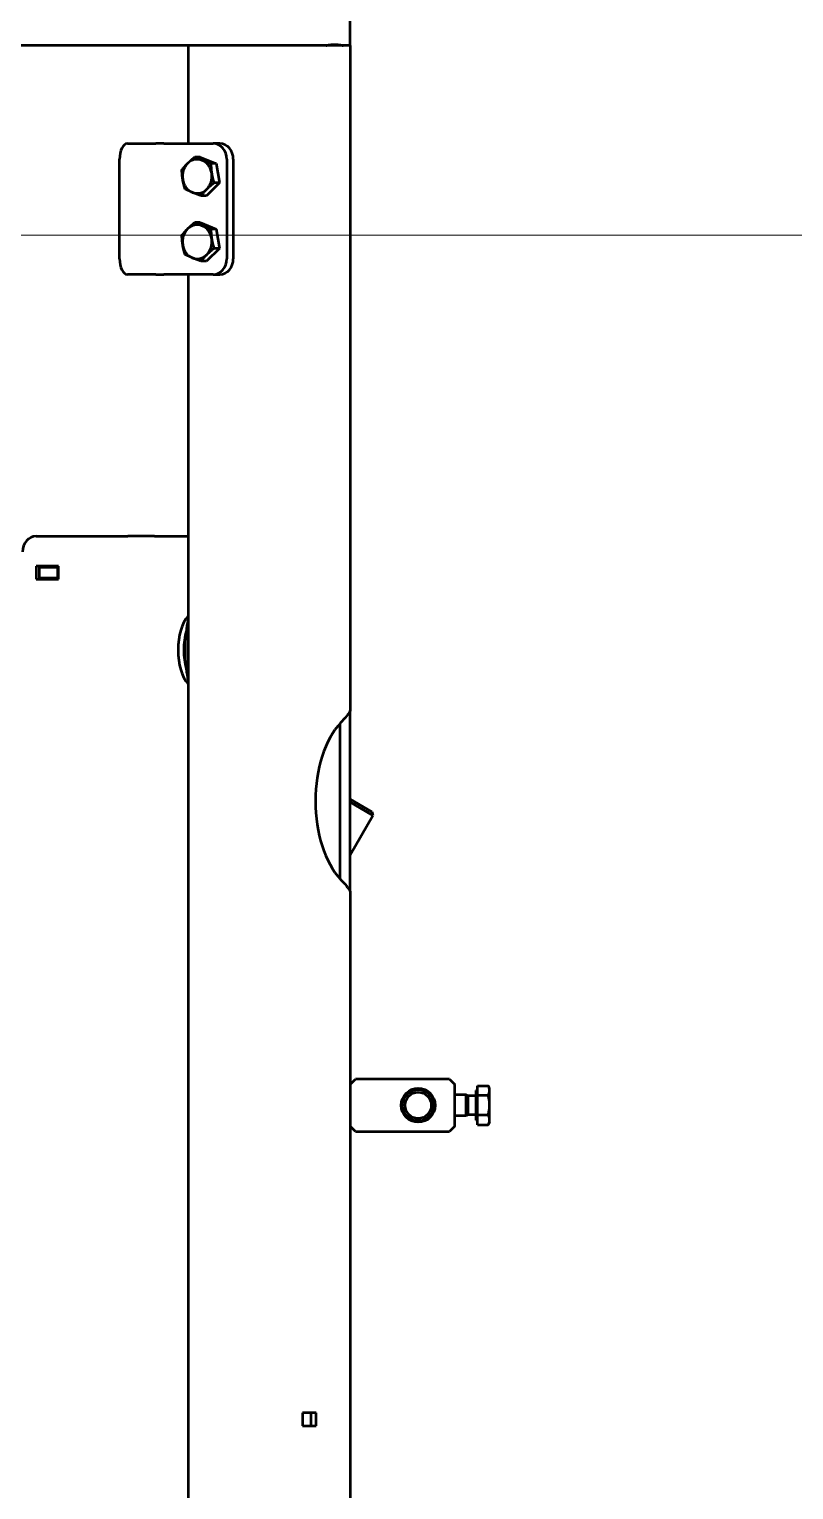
# Model space of a CAD drawing. Extents: x -3873 to 164127, y 7129 to 96529.
# Drawn here: x 79261 to 79554, y 68930 to 69488 of the extents above; entities that cross this region are included whole.
import ezdxf

# ---------------------------------------------------------------- set-up
doc = ezdxf.new("R2010")
doc.units = 0
doc.layers.add('LAYOUT Kromeka', color=1, linetype='CONTINUOUS', lineweight=5)
doc.layers.add('Visible (ISO)', color=7, linetype='CONTINUOUS', lineweight=50)

# ---------------------------------------------------------------- blocks, each defined once
blk = doc.blocks.new('388 gerdirme')
at = {"layer": 'Visible (ISO)', "color": 0}
for p, q in [((51971.62, 94262.44), (51971.62, 94489.06)), ((51767.62, 94373.29), (51767.62, 94364.63)), ((51772.62, 94373.29), (51767.62, 94373.29)), ((51772.62, 94364.63), (51772.62, 94373.29)), ((51784.12, 94373.29), (51784.12, 94338.13)), ((51767.62, 94371.29), (51768.12, 94371.29)), ((51768.12, 94371.93), (51772.12, 94371.93)), ((51768.12, 94365), (51768.12, 94371.93)), ((51772.12, 94365), (51772.12, 94371.93)), ((51772.12, 94371.29), (51772.62, 94371.29)), ((51767.62, 94364.63), (51772.62, 94364.63)), ((51768.12, 94365), (51772.12, 94365)), ((51768.12, 94364.63), (51768.12, 94365)), ((51772.12, 94364.63), (51772.12, 94365)), ((51890.12, 94341.35), (51928.12, 94341.35)), ((51784.12, 94328.02), (51784.12, 94338.13)), ((51884.12, 94327.47), (51884.12, 94338.35)), ((51934.12, 94338.35), (51934.12, 94327.47)), ((51784.12, 94328.02), (51784.12, 94315.19)), ((51884.12, 94327.47), (51884.12, 94324.4)), ((51884.12, 94305.56), (51884.12, 94324.4)), ((51934.12, 94324.4), (51934.12, 94327.47)), ((51934.12, 94324.4), (51934.12, 94305.56)), ((51884.12, 94315.19), (50921.62, 94315.19)), ((51904, 94310.51), (51904, 94312.57)), ((51929, 94310.51), (51929, 94312.57)), ((51971.62, 94315.19), (51934.12, 94315.19)), ((51884.12, 94305.56), (51884.12, 94303.06)), ((51889.23, 94308.15), (51889.23, 94310.21)), ((51894.1, 94303.2), (51889.23, 94308.15)), ((51904, 94310.51), (51901.48, 94304.38)), ((51901.48, 94304.38), (51901.48, 94306.44)), ((51914.23, 94308.15), (51914.23, 94310.21)), ((51919.1, 94303.2), (51914.23, 94308.15)), ((51929, 94310.51), (51926.48, 94304.38)), ((51926.48, 94304.38), (51926.48, 94306.44)), ((51934.12, 94303.06), (51934.12, 94305.56)), ((51928.12, 94300.37), (51890.12, 94300.37)), ((51894.1, 94303.2), (51894.1, 94305.26)), ((51901.48, 94304.38), (51894.1, 94303.2)), ((51919.1, 94303.2), (51919.1, 94305.26)), ((51926.48, 94304.38), (51919.1, 94303.2)), ((51928.12, 94297.87), (51890.12, 94297.87)), ((51449.12, 94271.38), (51444.12, 94271.38)), ((51444.12, 94271.38), (51444.12, 94266.19)), ((51449.12, 94268.19), (51444.12, 94268.19)), ((51449.12, 94266.19), (51449.12, 94271.38)), ((51444.12, 94266.19), (51449.12, 94266.19)), ((51971.62, 94255.94), (51971.62, 94262.44)), ((51712.44, 94257.19), (51653.3, 94257.19)), ((51971.62, 94253.19), (51971.62, 94255.94)), ((51648.26, 94253.19), (51244.97, 94253.19)), ((51556.62, 94251.19), (51558.62, 94253.19)), ((51556.62, 94251.19), (51556.62, 94215.19)), ((51574.62, 94253.19), (51576.62, 94251.19)), ((51576.62, 94215.19), (51576.62, 94251.19)), ((51648.26, 94253.19), (51717.47, 94253.19)), ((51662.33, 94253.19), (51677.39, 94244.49)), ((51677.39, 94244.49), (51682.41, 94253.19)), ((51683.57, 94253.19), (51678.76, 94244.86)), ((51971.62, 94253.19), (51717.47, 94253.19)), ((51971.62, 94253.19), (51983.62, 94253.19)), ((51678.76, 94244.86), (51677.39, 94244.49)), ((51560.62, 94229.69), (51560.62, 94227.19)), ((51572.62, 94227.19), (51572.62, 94229.69)), ((51564.12, 94221.19), (51569.12, 94221.19)), ((51558.62, 94213.19), (51556.62, 94215.19)), ((51558.62, 94213.19), (51574.62, 94213.19)), ((51562.62, 94208.94), (51562.62, 94213.19)), ((51570.62, 94208.94), (51570.62, 94213.19)), ((51576.62, 94215.19), (51574.62, 94213.19)), ((51572.32, 94205.19), (51560.92, 94205.19)), ((51560.92, 94204.59), (51560.92, 94205.19)), ((51570.62, 94208.94), (51562.62, 94208.94)), ((51562.95, 94208.17), (51562.62, 94208.94)), ((51570.28, 94208.17), (51562.95, 94208.17)), ((51562.95, 94205.19), (51562.95, 94208.17)), ((51570.28, 94208.17), (51570.62, 94208.94)), ((51570.28, 94205.19), (51570.28, 94208.17)), ((51572.32, 94204.59), (51572.32, 94205.19)), ((51559.11, 94204.59), (51559.11, 94200.47)), ((51559.11, 94204.59), (51562.97, 94204.59)), ((51560.12, 94199.89), (51559.18, 94200.43)), ((51560.12, 94199.89), (51561.04, 94199.89)), ((51561.04, 94199.89), (51566.72, 94199.89)), ((51562.97, 94204.59), (51570.47, 94204.59)), ((51562.97, 94204.59), (51562.97, 94200.47)), ((51566.72, 94199.89), (51572.3, 94199.89)), ((51570.47, 94204.59), (51574.12, 94204.59)), ((51570.47, 94204.59), (51570.47, 94200.47)), ((51572.3, 94199.89), (51573.12, 94199.89)), ((51573.12, 94199.89), (51574.05, 94200.43)), ((51574.12, 94204.59), (51574.12, 94200.47))]:
    blk.add_line(p, q, dxfattribs=at)
for radius in [6.5, 6, 5]:
    blk.add_circle((51566.62, 94227.19), radius, dxfattribs=at)
for centre, major_axis, ratio, start_param, end_param in [((51778.12, 94373.29), (6, 0), 0.866025, 0, 1.570796), ((51890.12, 94338.35), (-6, 0), 0.5, 4.712389, 6.283185), ((51928.12, 94338.35), (6, 0), 0.5, 0, 1.570796), ((51740.62, 94311.47), (15, 0), 0.5, 0.518081, 2.623512), ((51740.62, 94309.31), (15, 0), 0.5, 1.071008, 2.070584), ((51896.62, 94311.68), (-6.5, 0), 0.866025, 4.894552, 5.94175), ((51896.62, 94311.68), (-6.5, 0), 0.866025, 3.847355, 4.894552), ((51921.62, 94311.68), (-6.5, 0), 0.866025, 4.894552, 5.94175), ((51921.62, 94311.68), (-6.5, 0), 0.866025, 3.847355, 4.894552), ((51896.62, 94311.68), (-6.5, 0), 0.866025, 5.94175, 6.988947), ((51896.62, 94311.68), (6.5, 0), 0.866025, 5.94175, 6.988947), ((51921.62, 94311.68), (-6.5, 0), 0.866025, 5.94175, 6.988947), ((51921.62, 94311.68), (6.5, 0), 0.866025, 5.94175, 6.988947), ((51890.12, 94305.56), (-6, 0), 0.866025, 0, 1.570796), ((51896.62, 94311.68), (6.5, 0), 0.866025, 3.847355, 4.894552), ((51896.62, 94311.68), (6.5, 0), 0.866025, 4.894552, 5.94175), ((51921.62, 94311.68), (6.5, 0), 0.866025, 3.847355, 4.894552), ((51921.62, 94311.68), (6.5, 0), 0.866025, 4.894552, 5.94175), ((51928.12, 94305.56), (6, 0), 0.866025, 4.712389, 6.283185), ((51890.12, 94303.06), (-6, 0), 0.866025, 0, 1.570796), ((51928.12, 94303.06), (6, 0), 0.866025, 4.712389, 6.283185), ((51682.87, 94246.49), (-35, 0), 0.571429, 3.688444, 5.736334)]:
    blk.add_ellipse(centre, major_axis=major_axis, ratio=ratio, start_param=start_param, end_param=end_param, dxfattribs=at)
for points, weights in [([(51891.75, 94316.34), (51893.73, 94316.94), (51895.44, 94317.21)], [1, 1.0379548493, 1]), ([(51895.44, 94317.21), (51897.15, 94317.49), (51899.13, 94317.51)], [1, 1.0379548493, 1]), ([(51899.13, 94317.51), (51900.43, 94316.48), (51901.56, 94315.33)], [1, 1.0379548493, 1]), ([(51916.75, 94316.34), (51918.73, 94316.94), (51920.44, 94317.21)], [1, 1.0379548493, 1]), ([(51920.44, 94317.21), (51922.15, 94317.49), (51924.13, 94317.51)], [1, 1.0379548493, 1]), ([(51924.13, 94317.51), (51925.43, 94316.48), (51926.56, 94315.33)], [1, 1.0379548493, 1]), ([(51889.23, 94310.21), (51889.91, 94312.14), (51890.49, 94313.56)], [1, 1.0379548493, 1]), ([(51890.49, 94313.56), (51891.07, 94314.98), (51891.75, 94316.34)], [1, 1.0379548493, 1]), ([(51901.56, 94315.33), (51902.69, 94314.18), (51904, 94312.57)], [1, 1.0379548493, 1]), ([(51904, 94312.57), (51903.32, 94311.22), (51902.74, 94309.79)], [1, 1.0379548493, 1]), ([(51914.23, 94310.21), (51914.91, 94312.14), (51915.49, 94313.56)], [1, 1.0379548493, 1]), ([(51915.49, 94313.56), (51916.07, 94314.98), (51916.75, 94316.34)], [1, 1.0379548493, 1]), ([(51926.56, 94315.33), (51927.69, 94314.18), (51929, 94312.57)], [1, 1.0379548493, 1]), ([(51929, 94312.57), (51928.32, 94311.22), (51927.74, 94309.79)], [1, 1.0379548493, 1]), ([(51891.67, 94308.03), (51890.54, 94309.18), (51889.23, 94310.21)], [1, 1.0379548493, 1]), ([(51894.1, 94305.26), (51892.8, 94306.88), (51891.67, 94308.03)], [1, 1.0379548493, 1]), ([(51897.79, 94306.14), (51896.08, 94305.87), (51894.1, 94305.26)], [1, 1.0379548493, 1]), ([(51901.48, 94306.44), (51899.51, 94306.42), (51897.79, 94306.14)], [1, 1.0379548493, 1]), ([(51902.74, 94309.79), (51902.16, 94308.37), (51901.48, 94306.44)], [1, 1.0379548493, 1]), ([(51916.67, 94308.03), (51915.54, 94309.18), (51914.23, 94310.21)], [1, 1.0379548493, 1]), ([(51919.1, 94305.26), (51917.8, 94306.88), (51916.67, 94308.03)], [1, 1.0379548493, 1]), ([(51922.79, 94306.14), (51921.08, 94305.87), (51919.1, 94305.26)], [1, 1.0379548493, 1]), ([(51926.48, 94306.44), (51924.51, 94306.42), (51922.79, 94306.14)], [1, 1.0379548493, 1]), ([(51927.74, 94309.79), (51927.16, 94308.37), (51926.48, 94306.44)], [1, 1.0379548493, 1]), ([(51559.18, 94200.43), (51559.14, 94200.45), (51559.11, 94200.47)], [1.00241870254, 1.00125055518, 1]), ([(51559.11, 94200.47), (51560.14, 94199.89), (51561.04, 94199.89)], [1, 1.0379548493, 1]), ([(51561.04, 94199.89), (51561.93, 94199.89), (51562.97, 94200.47)], [1, 1.0379548493, 1]), ([(51562.97, 94200.47), (51564.98, 94199.89), (51566.72, 94199.89)], [1, 1.0379548493, 1]), ([(51566.72, 94199.89), (51568.46, 94199.89), (51570.47, 94200.47)], [1, 1.0379548493, 1]), ([(51570.47, 94200.47), (51571.45, 94199.89), (51572.3, 94199.89)], [1, 1.0379548493, 1]), ([(51572.3, 94199.89), (51573.14, 94199.89), (51574.12, 94200.47)], [1, 1.0379548493, 1])]:
    blk.add_rational_spline(points, weights, degree=2, dxfattribs=at)
for points, knots in [([(51752.21, 94315.19), (51751.44, 94315.34), (51750.66, 94315.48), (51746.62, 94316.12), (51743.22, 94316.35), (51736.45, 94316.27), (51733.08, 94315.95), (51729.6, 94315.3), (51729.31, 94315.25), (51729.02, 94315.19)], [1.7074392, 1.7074392, 1.7074392, 1.7074392, 1.7874391, 1.7874391, 2.1163632, 2.1163632, 2.4442885, 2.4442885, 2.4745189, 2.4745189, 2.4745189, 2.4745189]), ([(51971.62, 94262.44), (51971.62, 94262.44), (51971.64, 94262.36), (51971.72, 94262.02), (51971.78, 94261.77), (51971.89, 94261.2), (51971.95, 94260.84), (51972.04, 94260.04), (51972.06, 94259.6), (51972.06, 94259.19), (51972.06, 94258.78), (51972.04, 94258.34), (51971.95, 94257.54), (51971.89, 94257.18), (51971.78, 94256.6), (51971.72, 94256.35), (51971.64, 94256.02), (51971.62, 94255.94), (51971.62, 94255.94)], [-0.4923546, -0.4923546, -0.4923546, -0.4923546, -0.3692779, -0.3692779, -0.2462013, -0.2462013, -0.1231006, -0.1231006, 0, 0, 0, 0.1231006, 0.1231006, 0.2462013, 0.2462013, 0.3692779, 0.3692779, 0.4923546, 0.4923546, 0.4923546, 0.4923546]), ([(51652.97, 94256.89), (51652.78, 94256.71), (51652.6, 94256.54), (51651.47, 94255.51), (51650.59, 94254.74), (51649.89, 94254.18)], [0.9223702, 0.9223702, 0.9223702, 0.9223702, 0.9999713, 0.9999713, 1.3961338, 1.3961338, 1.3961338, 1.3961338]), ([(51715.84, 94254.18), (51715.15, 94254.74), (51714.26, 94255.51), (51713.14, 94256.54), (51712.95, 94256.71), (51712.76, 94256.89)], [3.7050543, 3.7050543, 3.7050543, 3.7050543, 4.1012169, 4.1012169, 4.1788179, 4.1788179, 4.1788179, 4.1788179]), ([(51649.89, 94254.18), (51649.36, 94253.76), (51648.89, 94253.41), (51648.45, 94253.22), (51648.35, 94253.19), (51648.26, 94253.19)], [1.3961338, 1.3961338, 1.3961338, 1.3961338, 1.6935798, 1.6935798, 1.8011188, 1.8011188, 1.8011188, 1.8011188]), ([(51717.47, 94253.19), (51717.39, 94253.19), (51717.28, 94253.22), (51716.84, 94253.41), (51716.37, 94253.76), (51715.84, 94254.18)], [3.3000693, 3.3000693, 3.3000693, 3.3000693, 3.4076083, 3.4076083, 3.7050543, 3.7050543, 3.7050543, 3.7050543])]:
    blk.add_open_spline(points, degree=3, knots=knots, dxfattribs=at)

msp = doc.modelspace()

# ---------------------------------------------------------------- linework, layer by layer
at = {"layer": 'LAYOUT Kromeka', "color": 4, "ltscale": 20}
msp.add_line((75966.83, 69409.02), (81066.83, 69409.02), dxfattribs=at)

# ---------------------------------------------------------------- block references
at = {"layer": 'LAYOUT Kromeka', "linetype": 'Continuous', "rotation": 89.99999999999999}
msp.add_blockref('388 gerdirme', (173637.31, 17509.9), dxfattribs=at)

doc.saveas('drawing.dxf')
